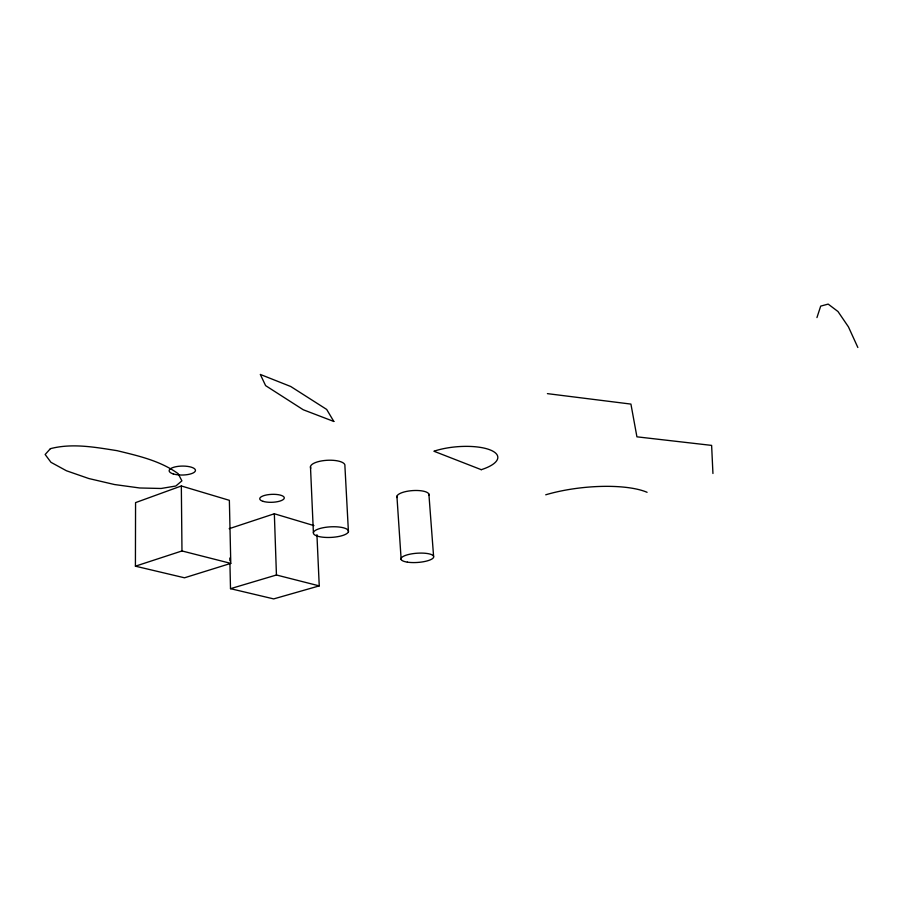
<?xml version="1.0" encoding="UTF-8"?>
<svg xmlns="http://www.w3.org/2000/svg" width="903" height="903" viewBox="0 0 903 903"><rect width="100%" height="100%" fill="white"/><g stroke="black" fill="none" stroke-linecap="round" stroke-linejoin="round"><path stroke-width="1.35" d="M135.416 566.181L135.563 502.621L181.334 485.972L229.362 500.33L230.784 563.382L184.505 577.796L135.416 566.181L181.977 550.954L230.784 563.382M816.944 317.585L820.692 306.117L828.175 304.097L837.984 311.524L848.436 326.863L857.85 347.486M229.159 528.706L274.343 513.762L313.917 525.591M229.938 563.574L230.502 588.677L276.442 574.997L319.244 585.889L316.93 534.678M319.244 585.889L273.688 598.903L230.502 588.677M547.41 393.64L630.926 404.092L636.92 436.826L711.62 445.393L712.941 473.499M428.891 494.076L433.575 556.203M396.925 496.221L401.158 559.567M348.423 531.698A17.575 5.294 -3 0 0 323.353 527.691A17.575 5.294 -3 0 0 321.005 536.958A17.575 5.294 -3 0 0 348.423 531.698L344.901 465.88A17.27 5.926 -2.9 0 0 326.559 460.327A17.27 5.926 -2.9 0 0 310.824 468.172M310.474 466.637L313.397 532.646M274.343 513.762L276.442 574.997M229.813 557.998L229.881 560.786M181.334 485.972L181.977 550.954M545.728 494.799A71.743 21.559 -6 0 1 647.09 492.304M397.015 497.564A16.141 5.181 -4 0 1 412.727 490.589A16.141 5.181 -4 0 1 428.902 495.431M50.399 448.667L45.15 454.502L50.963 462.313L66.45 470.768L88.81 478.534L114.467 484.527L139.694 487.981L161.106 488.478L175.848 486.006L181.898 480.859L178.173 473.691C160.192 460.711 138.159 455.801 116.995 450.653C95.063 447.222 72.319 442.978 50.399 448.667M333.828 421.464L303.25 409.759L265.606 385.626L260.312 374.44L290.766 386.518L326.672 409.431L333.828 421.464M481.265 469.684L433.925 451.229A39.845 13.59 -4.7 0 1 489.99 449.852A39.845 13.59 -4.7 0 1 481.265 469.684M407.366 562.151A16.412 4.628 -4 0 0 433.575 557.411A16.412 4.628 -4 0 0 411.091 553.957A16.412 4.628 -4 0 0 407.366 562.151M173.173 473.894A13.161 4.481 -0.8 0 0 195.082 471.468A13.161 4.481 -0.8 0 0 178.647 466.298A13.161 4.481 -0.8 0 0 173.173 473.894M263.021 501.334A12.281 3.973 -2.2 0 0 283.745 499.088A12.281 3.973 -2.2 0 0 269.263 494.539A12.281 3.973 -2.2 0 0 263.021 501.334"/></g></svg>
